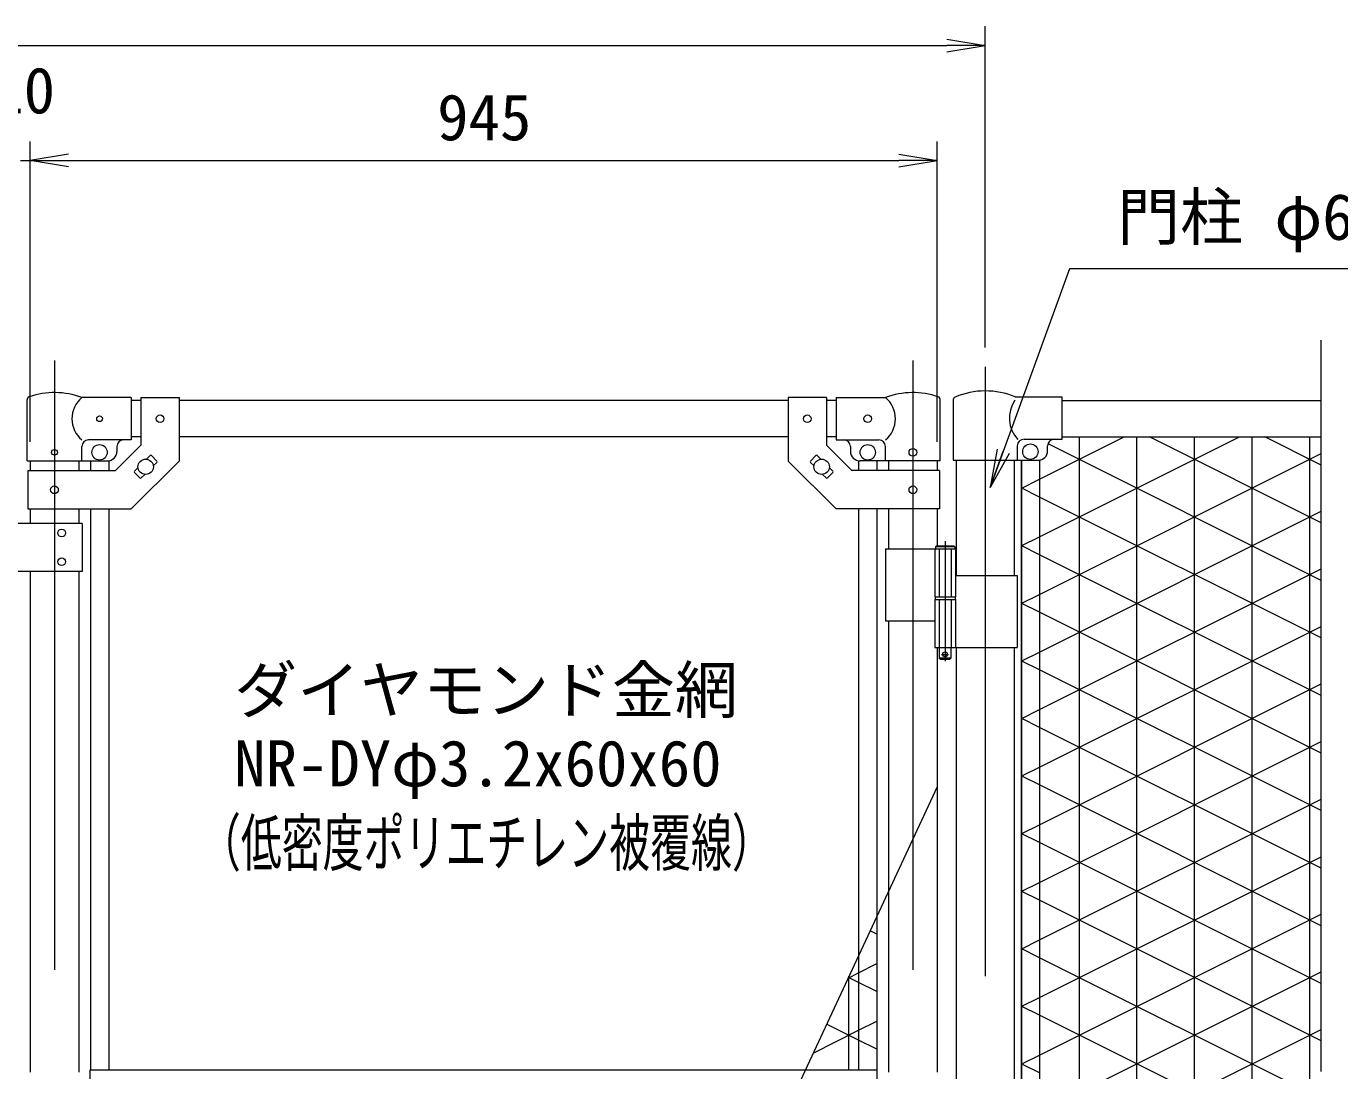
# Model space of a CAD drawing. Units: millimetres, scale not verified. Extents: x -4200 to 4200, y -2970 to 2970.
# Drawn here: x 1243 to 2611, y 263 to 1351 of the extents above; entities that cross this region are included whole.
import ezdxf
from ezdxf.enums import TextEntityAlignment as Align

# ---------------------------------------------------------------- set-up
doc = ezdxf.new("R2010")
doc.units = ezdxf.units.MM
doc.header["$LTSCALE"] = 20
doc.linetypes.add('DASHED', pattern=[7.5, 6, -1.5])
doc.linetypes.add('USER1', pattern=[50.8, 31.75, -6.35, 6.35, -6.35])
for name, color, linetype, lineweight in [('0-1_D-BMK', 2, 'USER1', 13), ('0-2_D-STR1', 1, 'Continuous', 18), ('0-3_D-STR3', 3, 'Continuous', 13), ('0-4_0', 7, 'Continuous', 9), ('0-8_D-STR-DIM', 7, 'Continuous', 9), ('0-9_D-STR-TXT', 7, 'Continuous', 9), ('0-A_Defpoints', 8, 'Continuous', 18)]:
    doc.layers.add(name, color=color, linetype=linetype, lineweight=lineweight)
doc.styles.add('ＭＳ ゴシック', font='')
doc.styles.get('ＭＳ ゴシック').set_extended_font_data('MS Gothic')

# ---------------------------------------------------------------- blocks, each defined once
blk = doc.blocks.new('_Open')
at = {"layer": '0-4_0'}
blk.add_line((-20, 3.33), (0, 0), dxfattribs=at)
blk.add_lwpolyline([(-20, -3.33), (0, 0), (-20, 0)], dxfattribs=at)

msp = doc.modelspace()

# ---------------------------------------------------------------- linework, layer by layer
at = {"layer": '0-1_D-BMK'}
for p, q in [((1272.39, 1003.1), (1272.39, -535.29)), ((2166.59, 1003.1), (2166.59, -535.29)), ((2241.99, 996.61), (2241.99, -799.21)), ((2200.15, 814.79), (2200.15, 689.9)), ((2196.53, 696.87), (2203.78, 696.87))]:
    msp.add_line(p, q, dxfattribs=at)
at = {"layer": '0-2_D-STR1'}
for p, q in [((1362.39, 961.37), (1352.39, 961.37)), ((2036.59, 961.37), (1402.39, 961.37)), ((2086.59, 961.37), (2076.59, 961.37)), ((2321.99, 961.37), (2591.99, 961.37)), ((1362.39, 923.37), (1352.39, 923.37)), ((2036.59, 923.37), (1402.39, 923.37)), ((2086.59, 923.37), (2076.59, 923.37)), ((2321.99, 923.37), (2591.99, 923.37)), ((1246.99, 898.37), (1246.99, 888.32)), ((1297.79, 898.37), (1297.79, 888.32)), ((2141.19, 898.37), (2141.19, 888.32)), ((2191.99, 898.37), (2191.99, 888.32)), ((2211.74, 899.07), (2211.74, 778.87)), ((2272.24, 899.07), (2272.24, 778.87)), ((1246.99, 848.32), (1246.99, 833.32)), ((1297.79, 848.32), (1297.79, 833.32)), ((2141.19, 848.32), (2141.19, 806.87)), ((2191.99, 848.32), (2191.99, 809.87)), ((1246.99, 783.32), (1246.99, 261.37)), ((1297.79, 783.32), (1297.79, 261.37)), ((2141.19, 731.87), (2141.19, 261.37)), ((2191.99, 703.87), (2191.99, 261.37)), ((2211.74, 703.87), (2211.74, 246.87)), ((2272.24, 703.87), (2272.24, 246.87))]:
    msp.add_line(p, q, dxfattribs=at)
at = {"layer": '0-3_D-STR3'}
for p, q in [((1243.84, 898.37), (1243.84, 962.06)), ((1352.39, 964.37), (1300.94, 964.37)), ((1352.39, 964.37), (1352.39, 920.37)), ((1362.39, 964.57), (1362.39, 914.89)), ((1362.39, 964.57), (1402.39, 964.57)), ((1402.39, 964.57), (1402.39, 898.32)), ((2036.59, 964.57), (2036.59, 898.32)), ((2076.59, 964.57), (2036.59, 964.57)), ((2076.59, 964.57), (2076.59, 914.89)), ((2086.59, 964.37), (2138.04, 964.37)), ((2086.59, 964.37), (2086.59, 920.37)), ((2195.14, 898.37), (2195.14, 962.06)), ((2208.59, 961.92), (2208.59, 899.07)), ((2273.12, 965.07), (2321.99, 965.07)), ((2321.99, 921.07), (2321.99, 965.07)), ((1352.39, 920.37), (1307.94, 920.37)), ((2086.59, 920.37), (2131.04, 920.37)), ((2282.39, 921.07), (2321.99, 921.07)), ((1300.94, 898.37), (1300.94, 913.37)), ((1335.82, 888.32), (1362.39, 914.89)), ((1337.39, 913.37), (1337.39, 908.37)), ((1368.27, 900.27), (1371.99, 903.98)), ((1373.4, 903.98), (1379.06, 898.33)), ((2065.58, 903.98), (2059.92, 898.33)), ((2070.71, 900.27), (2067, 903.98)), ((2103.16, 888.32), (2076.59, 914.89)), ((2101.59, 913.37), (2101.59, 908.37)), ((2138.04, 898.37), (2138.04, 913.37)), ((2275.39, 914.07), (2275.39, 899.07)), ((2306.99, 909.07), (2306.99, 914.07)), ((1243.84, 898.37), (1300.94, 898.37)), ((1300.94, 898.37), (1327.39, 898.37)), ((1309.89, 898.37), (1309.89, 888.32)), ((1328.89, 898.37), (1328.89, 888.32)), ((1355.72, 887.72), (1359.44, 891.44)), ((1375.34, 893.2), (1379.06, 896.91)), ((2063.64, 893.2), (2059.92, 896.91)), ((2083.26, 887.72), (2079.54, 891.44)), ((2110.09, 898.37), (2110.09, 888.32)), ((2138.04, 898.37), (2111.59, 898.37)), ((2129.09, 898.37), (2129.09, 888.32)), ((2195.14, 898.37), (2138.04, 898.37)), ((2208.59, 899.07), (2296.99, 899.07)), ((2279.49, 899.07), (2279.49, 246.87)), ((2298.49, 899.07), (2298.49, 246.87)), ((1244.69, 888.32), (1335.82, 888.32)), ((1244.69, 888.32), (1244.69, 848.32)), ((1355.72, 886.31), (1361.38, 880.65)), ((1362.8, 880.65), (1366.51, 884.37)), ((2076.19, 880.65), (2072.47, 884.37)), ((2083.26, 886.31), (2077.6, 880.65)), ((2194.29, 888.32), (2103.16, 888.32)), ((2194.29, 888.32), (2194.29, 848.32)), ((1309.89, 848.32), (1309.89, 263.87)), ((1328.89, 848.32), (1328.89, 263.87)), ((2110.09, 848.32), (2110.09, 263.87)), ((2129.09, 848.32), (2129.09, 263.87)), ((1301.39, 833.32), (1181.39, 833.32)), ((1301.39, 833.32), (1301.39, 783.32)), ((2210.15, 808.87), (2190.15, 808.87)), ((2191.15, 809.87), (2209.15, 809.87)), ((2210.15, 808.87), (2209.15, 809.87)), ((2210.15, 808.87), (2210.15, 806.87)), ((2138.04, 806.87), (2138.04, 731.87)), ((2138.04, 806.87), (2210.95, 806.87)), ((2189.35, 806.87), (2189.35, 756.87)), ((2210.95, 806.87), (2210.95, 756.87)), ((1301.39, 783.32), (1181.39, 783.32)), ((2210.95, 778.87), (2275.29, 778.87)), ((2275.29, 778.87), (2275.29, 703.87)), ((2189.35, 756.87), (2210.95, 756.87)), ((2189.35, 753.87), (2210.95, 753.87)), ((2189.35, 753.87), (2189.35, 703.87)), ((2189.65, 756.87), (2189.65, 753.87)), ((2189.65, 753.87), (2210.65, 753.87)), ((2210.65, 756.87), (2210.65, 753.87)), ((2210.95, 753.87), (2210.95, 703.87)), ((2138.04, 731.87), (2189.24, 731.87)), ((2189.35, 703.87), (2275.29, 703.87)), ((2194.15, 703.87), (2194.15, 692.87)), ((2195.15, 691.87), (2194.15, 692.87)), ((2195.15, 691.87), (2205.15, 691.87)), ((2205.15, 691.87), (2206.15, 692.87)), ((1309.49, 263.87), (2129.49, 263.87)), ((1309.49, 242.87), (1309.49, 263.87)), ((2129.49, 208.87), (2129.49, 263.87))]:
    msp.add_line(p, q, dxfattribs=at)
at = {"layer": '0-3_D-STR3', "linetype": 'DASHED'}
for p, q in [((2193.85, 806.87), (2193.85, 756.87)), ((2206.45, 806.87), (2206.45, 756.87)), ((2193.85, 753.87), (2193.85, 703.87)), ((2206.45, 753.87), (2206.45, 703.87))]:
    msp.add_line(p, q, dxfattribs=at)
at = {"layer": '0-3_D-STR3'}
for points in [[(1244.69, 848.32), (1352.39, 848.32), (1402.39, 898.32)], [(2194.29, 848.32), (2086.59, 848.32), (2036.59, 898.32)], [(2191.15, 809.87), (2190.15, 808.87), (2190.15, 806.87)], [(2206.15, 703.87), (2206.15, 692.87), (2194.15, 692.87)]]:
    msp.add_lwpolyline(points, dxfattribs=at)
for centre, radius in [((1319.39, 942.37), 3), ((1382.39, 942.32), 4), ((2056.59, 942.32), 4), ((2119.59, 942.37), 4), ((1272.39, 907.37), 3), ((1319.39, 907.37), 8), ((2119.59, 907.37), 8), ((2166.59, 907.37), 4), ((2288.99, 908.07), 8), ((1367.39, 892.32), 8), ((2071.59, 892.32), 8), ((1272.39, 868.32), 4), ((2166.59, 868.32), 4), ((1279.9, 823.32), 4), ((1279.9, 793.32), 4), ((2200.15, 696.87), 2.5)]:
    msp.add_circle(centre, radius, dxfattribs=at)
for centre, radius, start, end in [((1247.14, 962.06), 3.3, 109.22051, 180), ((1272.39, 889.64), 80, 69.0916, 109.22051), ((1319.14, 942.37), 28.55, 129.59418, 230.40582), ((2166.59, 889.64), 80, 70.77949, 110.9084), ((2119.85, 942.37), 28.55, 309.59418, 50.40582), ((2191.84, 962.06), 3.3, 0, 70.77949), ((2211.89, 961.92), 3.3, 113.10629, 180), ((2241.99, 891.37), 80, 67.09875, 113.10629), ((2300.52, 943.12), 33.4, 146.35914, 222.2959), ((1307.94, 913.37), 7, 90, 180), ((1344.39, 913.37), 7, 90, 180), ((2094.59, 913.37), 7, 0, 90), ((2131.04, 913.37), 7, 0, 90), ((2282.39, 914.07), 7, 90, 180), ((2313.99, 914.07), 7, 90, 180), ((1327.39, 908.37), 10, 270, 0), ((1372.69, 903.28), 1, 45, 135), ((2066.29, 903.28), 1, 45, 135), ((2111.59, 908.37), 10, 180, 270), ((2296.99, 909.07), 10, 270, 0), ((1378.35, 897.62), 1, 315, 45), ((2060.63, 897.62), 1, 135, 225), ((1356.43, 887.01), 1, 135, 225), ((1362.09, 881.36), 1, 225, 315), ((2076.89, 881.36), 1, 225, 315), ((2082.55, 887.01), 1, 315, 45)]:
    msp.add_arc(centre, radius, start, end, dxfattribs=at)
at = {"layer": '0-4_0'}
for p, q in [((2298.49, 879.27), (2386.69, 923.37)), ((2298.49, 819.27), (2506.69, 923.37)), ((2340, 236.37), (2340, 923.37)), ((2400, 236.37), (2400, 923.37)), ((2591.99, 833.98), (2413.22, 923.37)), ((2460, 236.37), (2460, 923.37)), ((2520, 236.37), (2520, 923.37)), ((2591.99, 893.98), (2533.22, 923.37)), ((2298.49, 759.27), (2591.99, 906.02)), ((2591.99, 773.98), (2307.37, 916.29)), ((2280, 246.87), (2280, 899.07)), ((2279.49, 869.77), (2298.49, 879.27)), ((2298.49, 860.73), (2279.49, 870.23)), ((2591.99, 713.98), (2298.49, 860.73)), ((2298.49, 699.27), (2591.99, 846.02)), ((2279.49, 809.77), (2298.49, 819.27)), ((2298.49, 800.73), (2279.49, 810.23)), ((2591.99, 653.98), (2298.49, 800.73)), ((2298.49, 639.27), (2591.99, 786.02)), ((2279.49, 749.77), (2298.49, 759.27)), ((2298.49, 740.73), (2279.49, 750.23)), ((2591.99, 593.98), (2298.49, 740.73)), ((2298.49, 579.27), (2591.99, 726.02)), ((2279.49, 689.77), (2298.49, 699.27)), ((2298.49, 680.73), (2279.49, 690.23)), ((2591.99, 533.98), (2298.49, 680.73)), ((2298.49, 519.27), (2591.99, 666.02)), ((2279.49, 629.77), (2298.49, 639.27)), ((2298.49, 620.73), (2279.49, 630.23)), ((2591.99, 473.98), (2298.49, 620.73)), ((2298.49, 459.27), (2591.99, 606.02)), ((2279.49, 569.77), (2298.49, 579.27)), ((2298.49, 560.73), (2279.49, 570.23)), ((2591.99, 413.98), (2298.49, 560.73)), ((2298.49, 399.27), (2591.99, 546.02)), ((2279.49, 509.77), (2298.49, 519.27)), ((2298.49, 500.73), (2279.49, 510.23)), ((2591.99, 353.98), (2298.49, 500.73)), ((2298.49, 339.27), (2591.99, 486.02)), ((2279.49, 449.77), (2298.49, 459.27)), ((2298.49, 440.73), (2279.49, 450.23)), ((2591.99, 293.98), (2298.49, 440.73)), ((2298.49, 279.27), (2591.99, 426.02)), ((2129.09, 405.43), (2122.13, 408.91)), ((2279.49, 389.77), (2298.49, 399.27)), ((2110.09, 365.07), (2129.09, 374.57)), ((2099.12, 359.58), (2110.09, 365.07)), ((2110.09, 354.93), (2099.44, 360.26)), ((2100, 263.87), (2100, 361.46)), ((2129.09, 345.43), (2110.09, 354.93)), ((2279.49, 329.77), (2298.49, 339.27)), ((2298.49, 320.73), (2279.49, 330.23)), ((2467.22, 236.37), (2298.49, 320.73)), ((2062.64, 281.34), (2110.09, 305.06)), ((2110.09, 294.93), (2076.75, 311.6)), ((2110.09, 305.06), (2129.09, 314.57)), ((2129.09, 285.43), (2110.09, 294.93)), ((2279.49, 269.77), (2298.49, 279.27)), ((2298.49, 260.73), (2279.49, 270.23))]:
    msp.add_line(p, q, dxfattribs=at)
for points in [[(2580, 232), (2580, 236.37), (2580, 923.37)], [(2589.23, 235.36), (2587.22, 236.37), (2298.49, 380.73), (2279.49, 390.23)], [(2323.99, 232.02), (2332.7, 236.37), (2591.99, 366.02)], [(2279.49, 149.76), (2298.49, 159.27), (2452.7, 236.37), (2591.99, 306.02)]]:
    msp.add_lwpolyline(points, dxfattribs=at)
at = {"layer": '0-8_D-STR-DIM'}
for p, q in [((2241.99, 1016.61), (2241.99, 1351.37)), ((281.99, 1331.37), (2201.99, 1331.37)), ((1246.99, 918.37), (1246.99, 1231.37)), ((1246.99, 918.37), (1246.99, 1231.37)), ((2191.99, 918.37), (2191.99, 1231.37)), ((1236.99, 1211.37), (1246.99, 1211.37)), ((1286.99, 1211.37), (2151.99, 1211.37)), ((1286.99, 1211.37), (1326.99, 1211.37)), ((2591.99, 262.02), (2591.99, 1024.37))]:
    msp.add_line(p, q, dxfattribs=at)
at = {"layer": '0-9_D-STR-TXT'}
msp.add_lwpolyline([(2862.89, 1098.46), (2329.73, 1098.46), (2247.8, 872.73)], dxfattribs=at)
at = {"layer": '0-A_Defpoints'}
msp.add_line((2191.99, 558.74), (1703.59, -488.63), dxfattribs=at)

# ---------------------------------------------------------------- block references
at = {"layer": '0-8_D-STR-DIM', "xscale": 2, "yscale": 2}
for p in [(2241.99, 1331.37), (2191.99, 1211.37)]:
    msp.add_blockref('_Open', p, dxfattribs=at)
at = {"layer": '0-8_D-STR-DIM', "xscale": 2, "yscale": 2, "rotation": 180}
msp.add_blockref('_Open', (1246.99, 1211.37), dxfattribs=at)
msp.add_blockref('_Open', (1246.99, 1211.37), dxfattribs=at)
at = {"layer": '0-9_D-STR-TXT', "xscale": 2, "yscale": 2, "rotation": 250.05227}
msp.add_blockref('_Open', (2247.12, 870.85), dxfattribs=at)

# ---------------------------------------------------------------- texts
at = {"layer": '0-8_D-STR-DIM', "style": 'ＭＳ ゴシック'}
for s, p in [('10', (1207.59, 1246.12)), ('945', (1671.02, 1218.12))]:
    msp.add_text(s, height=48.09, dxfattribs=at).set_placement(p, align=Align.BOTTOM_LEFT)
at = {"layer": '0-9_D-STR-TXT', "style": 'ＭＳ ゴシック'}
for s, p in [('門柱 φ60.5x2.3', (2379.38, 1114.35)), ('ダイヤモンド金網', (1459.59, 621.31)), ('NR-DYφ3.2x60x60', (1459.59, 544.87))]:
    msp.add_text(s, height=48.09, dxfattribs=at).set_placement(p, align=Align.BOTTOM_LEFT)
at = {"layer": '0-9_D-STR-TXT', "style": 'ＭＳ ゴシック', "width": 0.65}
msp.add_text('（低密度ポリエチレン被覆線）', height=48.09, dxfattribs=at).set_placement((1423.86, 462.07), align=Align.BOTTOM_LEFT)

doc.saveas('drawing.dxf')
